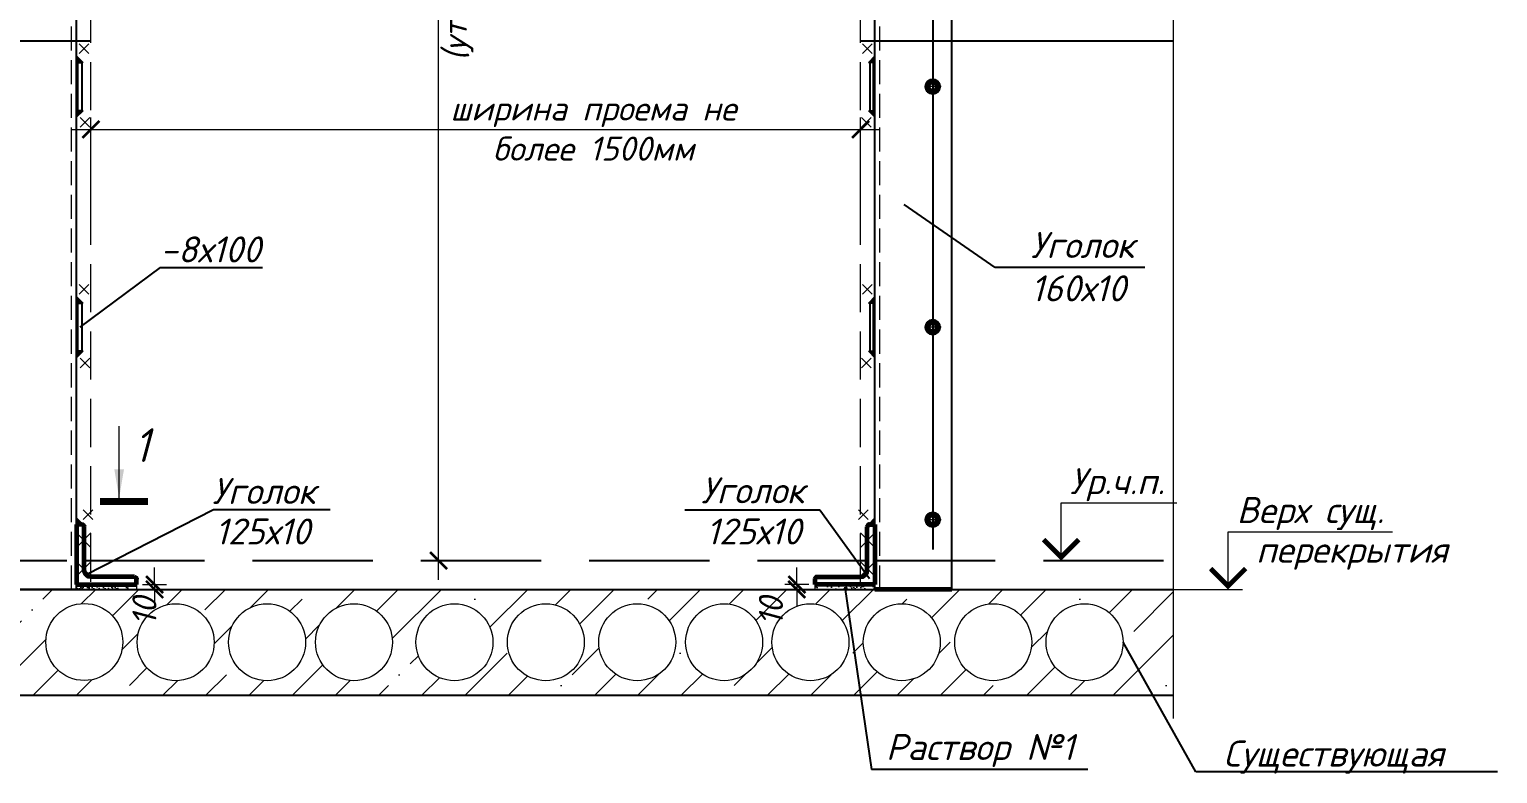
# Model space of a CAD drawing. Header units: millimetres. Extents: x 749182 to 2267578, y 70462 to 311449.
# Drawn here: x 2114152 to 2117205, y 213181 to 214728 of the extents above; entities that cross this region are included whole.
import ezdxf
from ezdxf.enums import TextEntityAlignment as Align

# ---------------------------------------------------------------- set-up
doc = ezdxf.new("R2010")
doc.units = ezdxf.units.MM
for name, pattern in [('GOST2.303 4', [7, 5, -2, 0]), ('ГОСТ 2.303 4', [7, 5, -2, 0]), ('осеваяX2', [4, 2.5, -0.5, 0.5, -0.5])]:
    doc.linetypes.add(name, pattern=pattern)
doc.layers.get('Defpoints').update_dxf_attribs({"color": 255})
for name, color, linetype, lineweight in [('1Стены', 252, 'Continuous', 25), ('монолит', 176, 'Continuous', 50), ('Оси', 165, 'осеваяX2', 13), ('Размер', 7, 'Continuous', 13), ('сварка', 156, 'Continuous', 9), ('штрих', 8, 'Continuous', 5), ('штриховка кирпич', 42, 'Continuous', 5)]:
    doc.layers.add(name, color=color, linetype=linetype, lineweight=lineweight)
doc.layers.add('CS_UNPLOTTED', color=254, linetype='Continuous', plot=False)
doc.layers.add('металл', color=124, linetype='Continuous')
doc.layers.add('Текст', color=7, linetype='Continuous')
doc.styles.add('GOST 2.304_new', font='isocpeur.ttf', dxfattribs={"width": 0.9, "oblique": 15})
doc.styles.add('М2', font='isocpeui.ttf')
doc.dimstyles.new('SPDS', dxfattribs={"dimscale": 25, "dimtxt": 2.5, "dimasz": 1.77, "dimexe": 1.25, "dimexo": 0.625, "dimtad": 1, "dimdec": 0, "dimrnd": 0.001, "dimtxsty": 'GOST 2.304_new', "dimblk": 'ARCHTICK', "dimcen": 2.5, "dimdle": 2, "dimclrt": 256, "dimazin": 2, "dimtfac": 0.75, "dimtdec": 0, "dimtmove": 1, "dimatfit": 3, "dimfxl": 0, "dimtolj": 1, "dimlwd": 9, "dimlwe": 9, "dimarcsym": 0})
doc.dimstyles.new('SPDS 1_20', dxfattribs={"dimscale": 20, "dimtxt": 2.5, "dimasz": 1.77, "dimexe": 1.25, "dimexo": 0.625, "dimtad": 1, "dimdec": 0, "dimrnd": 0.001, "dimtxsty": 'М2', "dimblk": 'ARCHTICK', "dimcen": 2.5, "dimdle": 2, "dimclrt": 256, "dimadec": 0, "dimazin": 2, "dimtfac": 0.75, "dimtdec": 0, "dimtmove": 1, "dimatfit": 3, "dimfxl": 0, "dimtolj": 1, "dimlwd": 9, "dimlwe": 9, "dimarcsym": 0})

# ---------------------------------------------------------------- blocks, each defined once
blk = doc.blocks.new('свар')
at = {"layer": 'сварка', "color": 0, "linetype": 'Continuous', "ltscale": 10}
for p, q in [((10, 10), (-10, -10)), ((-10, 10), (10, -10))]:
    blk.add_line(p, q, dxfattribs=at)
blk = doc.blocks.new('м16')
at = {"layer": 'металл', "lineweight": 30, "ltscale": 20}
for p, q in [((-11, 6.4), (0, 12.7)), ((-11, -6.4), (-11, 6.4)), ((0, 12.7), (11, 6.4)), ((11, 6.4), (11, -6.4)), ((0, -12.7), (-11, -6.4)), ((11, -6.4), (0, -12.7))]:
    blk.add_line(p, q, dxfattribs=at)
blk.add_circle((0, 0), 15, dxfattribs=at)
for radius, start, end in [(10.4, 0, 180), (10.4, 180, 0), (6.92, 0, 180), (6.92, 180, 0)]:
    blk.add_arc((0, 0), radius, start, end, dxfattribs=at)
at = {"layer": 'металл', "linetype": 'Continuous', "lineweight": 25, "ltscale": 20}
blk.add_arc((0, 0), 8, 255, 165, dxfattribs=at)
at = {"layer": 'Оси', "ltscale": 20}
for p, q in [((17, 0), (-17.3, 0)), ((0, 17.3), (0, -17.3))]:
    blk.add_line(p, q, dxfattribs=at)
blk = doc.blocks.new('_ArchTick')
at = {"color": 0, "linetype": 'ByBlock', "const_width": 0.15}
blk.add_lwpolyline([(-0.5, -0.5), (0.5, 0.5)], dxfattribs=at)
blk = doc.blocks.new('*D2956')
at = {"color": 0, "lineweight": 9, "ltscale": 20, "transparency": 16777216}
for p, q in [((2114412.5, 213574.3), (2114412.5, 213609.7)), ((2114387.6, 213574.3), (2114437.5, 213574.3)), ((2114412.5, 213574.3), (2114412.5, 213564.3)), ((2114387.6, 213564.3), (2114437.5, 213564.3)), ((2114412.5, 213564.3), (2114412.5, 213528.9))]:
    blk.add_line(p, q, dxfattribs=at)
at = {"layer": 'Defpoints', "color": 0, "lineweight": 20, "ltscale": 20, "transparency": 16777216}
for p in [(2114375.1, 213574.3), (2114375.1, 213564.3), (2114412.5, 213564.3)]:
    blk.add_point(p, dxfattribs=at)
at = {"color": 0, "lineweight": 9, "ltscale": 20, "transparency": 16777216, "xscale": 35.4, "yscale": 35.4, "zscale": 35.4}
for p, rotation in [((2114412.5, 213574.3), 270), ((2114412.5, 213564.3), 90)]:
    blk.add_blockref('_ArchTick', p, dxfattribs=dict(at, rotation=rotation))
at = {"ltscale": 20, "transparency": 16777216, "insert": (2114391.4, 213518.6), "char_height": 50, "attachment_point": 5, "rotation": 90, "style": 'М2'}
blk.add_mtext('\\A1;10', dxfattribs=at)
blk = doc.blocks.new('*D2958')
at = {"color": 0, "lineweight": 9, "ltscale": 20, "transparency": 16777216}
for p, q in [((2115747.7, 213574.3), (2115747.7, 213609.7)), ((2115772.6, 213574.3), (2115722.7, 213574.3)), ((2115747.7, 213574.3), (2115747.7, 213564.3)), ((2115772.6, 213564.3), (2115722.7, 213564.3)), ((2115747.7, 213564.3), (2115747.7, 213528.9))]:
    blk.add_line(p, q, dxfattribs=at)
at = {"layer": 'Defpoints', "color": 0, "lineweight": 20, "ltscale": 20, "transparency": 16777216}
for p in [(2115785.1, 213574.3), (2115747.7, 213564.3), (2115785.1, 213564.3)]:
    blk.add_point(p, dxfattribs=at)
at = {"color": 0, "lineweight": 9, "ltscale": 20, "transparency": 16777216, "xscale": 35.4, "yscale": 35.4, "zscale": 35.4}
for p, rotation in [((2115747.7, 213574.3), 270), ((2115747.7, 213564.3), 90)]:
    blk.add_blockref('_ArchTick', p, dxfattribs=dict(at, rotation=rotation))
at = {"ltscale": 20, "transparency": 16777216, "insert": (2115693.8, 213518.6), "char_height": 50, "attachment_point": 5, "rotation": 90, "style": 'М2'}
blk.add_mtext('\\A1;10', dxfattribs=at)
blk = doc.blocks.new('*D2968')
at = {"color": 0, "lineweight": 9, "ltscale": 20, "transparency": 16777216}
for p, q in [((2114240.1, 214520.2), (2115920.1, 214520.2)), ((2114280.1, 214321.6), (2114280.1, 214545.2)), ((2115880.1, 214321.6), (2115880.1, 214545.2))]:
    blk.add_line(p, q, dxfattribs=at)
at = {"layer": 'Defpoints', "color": 0, "lineweight": 20, "ltscale": 20, "transparency": 16777216}
for p in [(2115880.1, 214520.2), (2114280.1, 214309.1), (2115880.1, 214309.1)]:
    blk.add_point(p, dxfattribs=at)
at = {"color": 0, "lineweight": 9, "ltscale": 20, "transparency": 16777216, "xscale": 35.4, "yscale": 35.4, "zscale": 35.4, "rotation": 180}
blk.add_blockref('_ArchTick', (2114280.1, 214520.2), dxfattribs=at)
at = {"color": 0, "lineweight": 9, "ltscale": 20, "transparency": 16777216, "xscale": 35.4, "yscale": 35.4, "zscale": 35.4}
blk.add_blockref('_ArchTick', (2115880.1, 214520.2), dxfattribs=at)
at = {"ltscale": 20, "transparency": 16777216, "insert": (2115324.7, 214522.1), "char_height": 50, "width": 621.408, "attachment_point": 5, "style": 'М2'}
blk.add_mtext('\\A1;ширина проема не более 1500мм', dxfattribs=at)
blk = doc.blocks.new('*D2969')
at = {"layer": 'Defpoints', "color": 0, "lineweight": 20, "ltscale": 20, "transparency": 16777216}
for p in [(2115002.8, 215924.3), (2115056.7, 215924.3), (2115056.7, 213624.3)]:
    blk.add_point(p, dxfattribs=at)
at = {"layer": 'Размер', "color": 0, "lineweight": 9, "ltscale": 20, "transparency": 16777216}
for p, q in [((2115002.8, 213584.3), (2115002.8, 215964.3)), ((2115044.2, 215924.3), (2114977.8, 215924.3)), ((2115044.2, 213624.3), (2114977.8, 213624.3))]:
    blk.add_line(p, q, dxfattribs=at)
at = {"layer": 'Размер', "color": 0, "lineweight": 9, "ltscale": 20, "transparency": 16777216, "xscale": 35.4, "yscale": 35.4, "zscale": 35.4}
for p, rotation in [((2115002.8, 215924.3), 90), ((2115002.8, 213624.3), 270)]:
    blk.add_blockref('_ArchTick', p, dxfattribs=dict(at, rotation=rotation))
at = {"layer": 'Размер', "ltscale": 20, "transparency": 16777216, "insert": (2115001.9, 214927.9), "char_height": 50, "width": 670.583, "attachment_point": 5, "rotation": 90, "style": 'М2'}
blk.add_mtext('\\A1;2200 \\P(уточнять по АР)', dxfattribs=at)

msp = doc.modelspace()

# ---------------------------------------------------------------- hatches: boundary and pattern name
at = {"layer": 'Размер', "ltscale": 20}
h = msp.add_hatch(dxfattribs=at)
h.set_pattern_fill('AR-SAND', color=256, scale=0.3)
h.set_pattern_definition([(37.5, (1340232.064, 566326.517), (-0.48000939, 14.68239712), [0, -11.5824, 0, -12.954, 0, -12.3825]), (7.5, (1340232.064, 566326.517), (13.4856985, 21.504753), [0, -6.2484, 0, -10.4394, 0, -4.0005]), (327.5, (1340222.691, 566326.517), (23.7297711, 0.04311554), [0, -3.81, 0, -13.716, 0, -17.907]), (317.5, (1340222.691, 566326.517), (22.90669357, 6.6878797), [0, -1.905, 0, -8.9916, 0, -10.287])])
h.paths.add_polyline_path([(2114375.0647, 213574.2637), (2114280.0647, 213574.2637), (2114280.0647, 213564.2637), (2114375.0647, 213564.2637)])
h.paths.add_polyline_path([(2114280.0647, 213574.2637), (2114250.0647, 213574.2637), (2114250.0647, 213564.2637), (2114280.0647, 213564.2637)])
h = msp.add_hatch(dxfattribs=at)
h.set_pattern_fill('AR-SAND', color=256, scale=0.3)
h.set_pattern_definition([(37.5, (1339432.064, 566326.517), (-0.48000939, 14.68239712), [0, -11.5824, 0, -12.954, 0, -12.3825]), (7.5, (1339432.064, 566326.517), (13.4856985, 21.504753), [0, -6.2484, 0, -10.4394, 0, -4.0005]), (327.5, (1339422.691, 566326.517), (23.7297711, 0.04311554), [0, -3.81, 0, -13.716, 0, -17.907]), (317.5, (1339422.691, 566326.517), (22.90669357, 6.6878797), [0, -1.905, 0, -8.9916, 0, -10.287])])
h.paths.add_polyline_path([(2115785.0943, 213574.2637), (2115880.0943, 213574.2637), (2115880.0943, 213564.2637), (2115785.0943, 213564.2637)])
h.paths.add_polyline_path([(2115880.0943, 213574.2637), (2115910.0943, 213574.2637), (2115910.0943, 213564.2637), (2115880.0943, 213564.2637)])
at = {"layer": 'сварка', "linetype": 'Continuous', "ltscale": 5}
for points in [[(2114250.0746, 214659.3615), (2114250.0746, 214673.0049), (2114263.718, 214659.3615)], [(2115910.0844, 214659.3615), (2115910.0844, 214673.0049), (2115896.441, 214659.3615)], [(2114250.0746, 214559.1659), (2114250.0746, 214545.5224), (2114263.718, 214559.1659)], [(2115910.0844, 214559.1659), (2115910.0844, 214545.5224), (2115896.441, 214559.1659)], [(2114250.0746, 214159.3615), (2114250.0746, 214173.0049), (2114263.718, 214159.3615)], [(2115910.0844, 214159.3615), (2115910.0844, 214173.0049), (2115896.441, 214159.3615)], [(2114250.0746, 214059.1659), (2114250.0746, 214045.5224), (2114263.718, 214059.1659)], [(2115910.0844, 214059.1659), (2115910.0844, 214045.5224), (2115896.441, 214059.1659)], [(2114250.0746, 213699.2637), (2114250.0746, 213712.9071), (2114263.718, 213699.2637)], [(2115910.0844, 213699.2637), (2115910.0844, 213712.9071), (2115896.441, 213699.2637)]]:
    msp.add_hatch(color=0, dxfattribs=at).paths.add_polyline_path(points, flags=0)
at = {"layer": 'штрих', "lineweight": 13, "ltscale": 100}
h = msp.add_hatch(dxfattribs=at)
h.set_pattern_fill('ANSI35', color=256, scale=20)
h.set_pattern_definition([(45, (2054102.42, 214442.12), (-89.80256, 89.80256), []), (45, (2054192.22, 214442.12), (-89.80256, 89.80256), [158.75, -31.75, 0, -31.75])])
h.paths.add_polyline_path([(2116530.1379, 213564.2637), (2113630.0212, 213564.2637), (2113630.0212, 213532.6363, -0.824670524), (2113630.0212, 213375.5638), (2113630.0212, 213344.2637), (2116487.72, 213344.2637), (2116425.832, 213454.5637, -1), (2116265.832, 213454.5637, -1), (2116425.832, 213454.5637), (2116487.72, 213344.2637), (2116530.1379, 213344.2637)])
h.paths.add_polyline_path([(2115305.832, 213454.5637, -1), (2115145.832, 213454.5637, -1)], flags=16)
h.paths.add_polyline_path([(2115495.832, 213454.5637, -1), (2115335.832, 213454.5637, -1)], flags=16)
h.paths.add_polyline_path([(2115115.832, 213454.5637, -1), (2114955.832, 213454.5637, -1)], flags=16)
h.paths.add_polyline_path([(2115676.4468, 213454.5637, -1), (2115516.4468, 213454.5637, -1)], flags=16)
h.paths.add_polyline_path([(2115855.832, 213454.5637, -1), (2115695.832, 213454.5637, -1)], flags=16)
h.paths.add_polyline_path([(2114906.9816, 213454.5637, -1), (2114746.9816, 213454.5637, -1)], flags=16)
h.paths.add_polyline_path([(2114726.3669, 213454.5637, -1), (2114566.3669, 213454.5637, -1)], flags=16)
h.paths.add_polyline_path([(2116045.832, 213454.5637, -1), (2115885.832, 213454.5637, -1)], flags=16)
h.paths.add_polyline_path([(2114536.3669, 213454.5637, -1), (2114376.3669, 213454.5637, -1)], flags=16)
h.paths.add_polyline_path([(2116235.832, 213454.5637, -1), (2116075.832, 213454.5637, -1)], flags=16)
h.paths.add_polyline_path([(2114346.3682, 213455.0273, -1), (2114186.3682, 213455.0273, -1)], flags=16)
h.paths.add_polyline_path([(2114074.785, 213455.0273, -1), (2113914.785, 213455.0273, -1)], flags=16)
h.paths.add_polyline_path([(2113884.7863, 213454.5637, -1), (2113724.7863, 213454.5637, -1)], flags=16)

# ---------------------------------------------------------------- linework, layer by layer
at = {"ltscale": 20}
msp.add_line((2116159.6541, 214233.0868), (2115970.6103, 214364.3818), dxfattribs=at)
at = {"ltscale": 100}
for p, q in [((2114424.2775, 214233.376), (2114257.1036, 214109.2638)), ((2114424.2775, 214233.376), (2114636.6928, 214233.376)), ((2114535.1248, 213729.6366), (2114270.1751, 213594.3642)), ((2114777.3673, 213729.6366), (2114535.1248, 213729.6366)), ((2115514.9074, 213729.614), (2115795.788, 213729.614)), ((2115795.788, 213729.614), (2115898.4894, 213587.1433)), ((2116576.9963, 213185.1509), (2116425.832, 213454.5637)), ((2117204.5004, 213185.1509), (2116576.9963, 213185.1509))]:
    msp.add_line(p, q, dxfattribs=at)
at = {"color": 0, "ltscale": 20}
msp.add_lwpolyline([(2116470.9377, 214233.0868), (2116159.6541, 214233.0868)], dxfattribs=at)
at = {"layer": '1Стены', "color": 0, "linetype": 'ГОСТ 2.303 4', "lineweight": 13, "ltscale": 10}
for p, q in [((2114240.0746, 213564.2637), (2114240.0746, 215954.2637)), ((2115920.0844, 213564.2637), (2115920.0844, 215954.2637))]:
    msp.add_line(p, q, dxfattribs=at)
at = {"layer": '1Стены', "color": 0, "linetype": 'ГОСТ 2.303 4', "lineweight": 13, "ltscale": 20}
for p, q in [((2114280.0746, 213580.2637), (2114280.0746, 215924.2637)), ((2115880.0844, 213580.2637), (2115880.0844, 215924.2637))]:
    msp.add_line(p, q, dxfattribs=at)
at = {"layer": '1Стены', "color": 0, "linetype": 'GOST2.303 4', "ltscale": 50}
for p, q in [((2113630.0212, 213624.2637), (2114250.0746, 213624.2637)), ((2114266.0746, 213624.2637), (2115894.0844, 213624.2637)), ((2115910.0844, 213624.2637), (2116530.1379, 213624.2637))]:
    msp.add_line(p, q, dxfattribs=at)
at = {"layer": '1Стены', "color": 0, "linetype": 'ГОСТ 2.303 4', "lineweight": 13, "ltscale": 50}
msp.add_line((2114250.0746, 213564.2637), (2115910.0746, 213564.2637), dxfattribs=at)
at = {"layer": 'CS_UNPLOTTED', "ltscale": 20}
msp.add_line((2116030.0844, 216472.4027), (2116030.0844, 213647.5273), dxfattribs=at)
at = {"layer": 'CS_UNPLOTTED', "ltscale": 100}
for p, q in [((2113630.0212, 214704.2637), (2114280.0746, 214704.2637)), ((2115880.0844, 214704.2637), (2116530.1379, 214704.2637))]:
    msp.add_line(p, q, dxfattribs=at)
at = {"layer": 'металл', "color": 0, "ltscale": 20}
for p, q in [((2116070.0844, 213564.2637), (2116070.0844, 216154.2637)), ((2114250.0746, 213564.2637), (2114250.0746, 215954.2637)), ((2115910.0844, 213564.2637), (2115910.0844, 215954.2637)), ((2114250.0647, 213564.2637), (2114090.0746, 213564.2637))]:
    msp.add_line(p, q, dxfattribs=at)
at = {"layer": 'металл', "color": 0, "linetype": 'Continuous', "lineweight": 60, "ltscale": 20, "extrusion": (0, 0, -1)}
for p, q in [((2114250.0746, 213699.2637), (2114250.0746, 213574.2637)), ((2114261.4746, 213699.2637), (2114250.0746, 213699.2637)), ((2114266.0746, 213604.2637), (2114266.0746, 213694.6637)), ((2114250.0746, 213574.2637), (2114375.0746, 213574.2637)), ((2114370.4746, 213590.2637), (2114280.0746, 213590.2637)), ((2114375.0746, 213574.2637), (2114375.0746, 213585.6637)), ((2115910.0844, 213574.2637), (2115785.0844, 213574.2637))]:
    msp.add_line(p, q, dxfattribs=at)
at = {"layer": 'металл', "color": 0, "linetype": 'Continuous', "lineweight": 60, "ltscale": 20}
for p, q in [((2115894.0844, 213604.2637), (2115894.0844, 213694.6637)), ((2115898.6844, 213699.2637), (2115910.0844, 213699.2637)), ((2115910.0844, 213699.2637), (2115910.0844, 213574.2637)), ((2115785.0844, 213585.6637), (2115785.0844, 213574.2637)), ((2115789.6844, 213590.2637), (2115880.0844, 213590.2637)), ((2116070.0844, 213564.2637), (2115910.0943, 213564.2637))]:
    msp.add_line(p, q, dxfattribs=at)
at = {"layer": 'металл', "color": 0, "ltscale": 20}
for points in [[(2114253.0837, 214659.2637), (2114261.0837, 214659.2637), (2114261.0837, 214559.2637), (2114253.0837, 214559.2637)], [(2115907.0754, 214659.2637), (2115899.0754, 214659.2637), (2115899.0754, 214559.2637), (2115907.0754, 214559.2637)], [(2114253.0837, 214159.2637), (2114261.0837, 214159.2637), (2114261.0837, 214059.2637), (2114253.0837, 214059.2637)], [(2115907.0754, 214159.2637), (2115899.0754, 214159.2637), (2115899.0754, 214059.2637), (2115907.0754, 214059.2637)]]:
    msp.add_lwpolyline(points, close=True, dxfattribs=at)
at = {"layer": 'металл', "color": 0, "linetype": 'Continuous', "lineweight": 60, "ltscale": 20, "extrusion": (0, 0, -1)}
for centre, radius, start, end in [((-2114261.4746, 213694.6637), 4.6, 90, 180), ((-2114280.0746, 213604.2637), 14, 270, 0), ((-2114370.4746, 213585.6637), 4.6, 90, 180)]:
    msp.add_arc(centre, radius, start, end, dxfattribs=at)
at = {"layer": 'металл', "color": 0, "linetype": 'Continuous', "lineweight": 60, "ltscale": 20}
for centre, radius, start, end in [((2115898.6844, 213694.6637), 4.6, 90, 180), ((2115880.0844, 213604.2637), 14, 270, 0), ((2115789.6844, 213585.6637), 4.6, 90, 180)]:
    msp.add_arc(centre, radius, start, end, dxfattribs=at)
at = {"layer": 'монолит', "color": 0, "lineweight": 25, "ltscale": 100}
for p, q in [((2113630.0212, 213564.2637), (2116530.1379, 213564.2637)), ((2113630.0212, 213564.2637), (2116530.1379, 213564.2637)), ((2113630.0212, 213344.2637), (2116530.1379, 213344.2637))]:
    msp.add_line(p, q, dxfattribs=at)
at = {"layer": 'Размер', "linetype": 'Continuous', "ltscale": 20}
for p, q in [((2114338.855, 213754.0106), (2114338.855, 213903.332)), ((2116297.2805, 213624.2637), (2116297.2805, 213744.2637)), ((2116297.2805, 213744.2637), (2116537.553, 213744.2637)), ((2116644.1933, 213564.2637), (2116644.1933, 213684.2637)), ((2116644.1933, 213684.2637), (2116985.7158, 213684.2637)), ((2116530.1379, 213564.2637), (2116674.1933, 213564.2637))]:
    msp.add_line(p, q, dxfattribs=at)
at = {"layer": 'Размер', "color": 0, "linetype": 'Continuous', "ltscale": 20}
for points, const_width in [([(2114398.855, 213747.0106), (2114298.855, 213747.0106)], 14), ([(2116260.8161, 213667.7992), (2116297.2805, 213631.3347), (2116333.745, 213667.7992)], 10), ([(2116607.7289, 213607.7992), (2116644.1933, 213571.3347), (2116680.6578, 213607.7992)], 10)]:
    msp.add_lwpolyline(points, dxfattribs=dict(at, const_width=const_width))
at = {"layer": 'Размер', "color": 0, "ltscale": 20}
for points in [[(2114250.0647, 213574.2637), (2114375.0647, 213574.2637), (2114375.0647, 213564.2637), (2114250.0647, 213564.2637)], [(2115910.0943, 213574.2637), (2115785.0943, 213574.2637), (2115785.0943, 213564.2637), (2115910.0943, 213564.2637)]]:
    msp.add_lwpolyline(points, close=True, dxfattribs=at)
at = {"layer": 'Размер', "linetype": 'Continuous', "ltscale": 20}
msp.add_solid([(2114338.855, 213754.0106), (2114328.7994, 213814.1007), (2114348.9106, 213814.1007)], dxfattribs=at)
at = {"layer": 'сварка', "color": 0, "linetype": 'Continuous', "ltscale": 5}
for p, q in [((2114250.0746, 214659.3615), (2114250.0746, 214673.0049)), ((2114250.0746, 214673.0049), (2114263.718, 214659.3615)), ((2115910.0844, 214673.0049), (2115896.441, 214659.3615)), ((2115910.0844, 214659.3615), (2115910.0844, 214673.0049)), ((2114263.718, 214659.3615), (2114250.0746, 214659.3615)), ((2115896.441, 214659.3615), (2115910.0844, 214659.3615)), ((2114250.0746, 214559.1659), (2114250.0746, 214545.5224)), ((2114250.0746, 214545.5224), (2114263.718, 214559.1659)), ((2114263.718, 214559.1659), (2114250.0746, 214559.1659)), ((2115910.0844, 214545.5224), (2115896.441, 214559.1659)), ((2115896.441, 214559.1659), (2115910.0844, 214559.1659)), ((2115910.0844, 214559.1659), (2115910.0844, 214545.5224)), ((2114250.0746, 214159.3615), (2114250.0746, 214173.0049)), ((2114250.0746, 214173.0049), (2114263.718, 214159.3615)), ((2114263.718, 214159.3615), (2114250.0746, 214159.3615)), ((2115910.0844, 214173.0049), (2115896.441, 214159.3615)), ((2115896.441, 214159.3615), (2115910.0844, 214159.3615)), ((2115910.0844, 214159.3615), (2115910.0844, 214173.0049)), ((2114250.0746, 214059.1659), (2114250.0746, 214045.5224)), ((2114250.0746, 214045.5224), (2114263.718, 214059.1659)), ((2114263.718, 214059.1659), (2114250.0746, 214059.1659)), ((2115910.0844, 214045.5224), (2115896.441, 214059.1659)), ((2115896.441, 214059.1659), (2115910.0844, 214059.1659)), ((2115910.0844, 214059.1659), (2115910.0844, 214045.5224)), ((2114250.0746, 213699.2637), (2114250.0746, 213712.9071)), ((2114250.0746, 213712.9071), (2114263.718, 213699.2637)), ((2114263.718, 213699.2637), (2114250.0746, 213699.2637)), ((2115910.0844, 213712.9071), (2115896.441, 213699.2637)), ((2115896.441, 213699.2637), (2115910.0844, 213699.2637)), ((2115910.0844, 213699.2637), (2115910.0844, 213712.9071))]:
    msp.add_line(p, q, dxfattribs=at)
at = {"layer": 'сварка', "color": 0, "linetype": 'Continuous', "ltscale": 15}
for p, q in [((2114250.0647, 213699.2637), (2114250.0647, 213574.2637)), ((2115910.0943, 213699.2637), (2115910.0943, 213574.2637)), ((2114250.0647, 213681.7637), (2114280.0647, 213651.7637)), ((2114250.0647, 213651.7637), (2114280.0647, 213681.7637)), ((2115910.0943, 213681.7637), (2115880.0943, 213651.7637)), ((2115910.0943, 213651.7637), (2115880.0943, 213681.7637)), ((2114250.0647, 213621.7637), (2114280.0647, 213591.7637)), ((2114250.0647, 213591.7637), (2114280.0647, 213621.7637)), ((2115910.0943, 213621.7637), (2115880.0943, 213591.7637)), ((2115910.0943, 213591.7637), (2115880.0943, 213621.7637))]:
    msp.add_line(p, q, dxfattribs=at)
at = {"layer": 'Текст', "ltscale": 20}
for p in [(2115847.5943, 213569.2637), (2116352.6475, 213189.7459)]:
    msp.add_line(p, (2115902.854, 213189.7459), dxfattribs=at)
at = {"layer": 'штрих', "ltscale": 100}
for centre in [(2114266.3682, 213455.0273), (2114266.3682, 213455.0273), (2114456.3669, 213454.5637), (2114456.3669, 213454.5637), (2114646.3669, 213454.5637), (2114646.3669, 213454.5637), (2114826.9816, 213454.5637), (2115035.832, 213454.5637), (2115225.832, 213454.5637), (2115415.832, 213454.5637), (2115596.4468, 213454.5637), (2115775.832, 213454.5637), (2115965.832, 213454.5637), (2116155.832, 213454.5637), (2116345.832, 213454.5637)]:
    msp.add_circle(centre, 80, dxfattribs=at)
at = {"layer": 'штриховка кирпич', "color": 0, "linetype": 'Continuous', "ltscale": 15}
msp.add_lwpolyline([(2116530.1379, 216842.5118), (2116530.1379, 215303.0387), (2116586.3879, 215289.9137), (2116393.8879, 215263.6637), (2116530.1379, 215250.5387), (2116530.1379, 213296.1996)], dxfattribs=at)

# ---------------------------------------------------------------- block references
at = {"layer": 'Размер', "color": 0, "xscale": -1, "rotation": 89.99999999762781}
for p in [(2114265.83, 214687.9941), (2114267.8336, 214535.12), (2114265.83, 214187.9941), (2114267.8336, 214035.12), (2114274.2489, 213719.4773)]:
    msp.add_blockref('свар', p, dxfattribs=at)
at = {"layer": 'Размер', "color": 0, "rotation": 270.0000000023722}
for p in [(2115894.3291, 214687.9941), (2115892.3254, 214535.12), (2115894.3291, 214187.9941), (2115892.3254, 214035.12), (2115885.9101, 213719.4773)]:
    msp.add_blockref('свар', p, dxfattribs=at)
at = {"layer": 'Размер', "rotation": 270.0000000001111}
for p in [(2116030.0844, 214609.2637), (2116030.0844, 214109.2637), (2116030.0844, 213709.2637)]:
    msp.add_blockref('м16', p, dxfattribs=at)

# ---------------------------------------------------------------- texts
at = {"color": 0, "ltscale": 20, "insert": (2116234.0306, 214307.0868), "char_height": 54, "width": 274.710988, "attachment_point": 1, "style": 'М2'}
msp.add_mtext('Уголок 160х10', dxfattribs=at)
at = {"layer": 'Размер', "linetype": 'Continuous', "ltscale": 20, "style": 'GOST 2.304_new', "oblique": 15, "width": 0.9}
msp.add_text('1', height=70, dxfattribs=at).set_placement((2114369.7767, 213829.1341))
at = {"layer": 'Текст', "ltscale": 20, "style": 'М2'}
for s, p in [('-8х100', (2114424.2775, 214243.9459)), ('Ур.ч.п.', (2116315.2805, 213762.2637)), ('Уголок', (2114532.2091, 213741.8704)), ('Уголок', (2115548.3827, 213743.2227)), ('Верх сущ.', (2116662.1933, 213702.2637)), ('125х10', (2114537.9798, 213657.7303)), ('125х10', (2115559.0919, 213657.7303)), ('Раствор №1', (2115932.854, 213209.7459)), ('Существующая', (2116634.468, 213196.1741))]:
    msp.add_text(s, height=54, dxfattribs=at).set_placement(p)
msp.add_text('перекрытия', height=54, dxfattribs=at).set_placement((2116702.5664, 213673.8708), align=Align.TOP_LEFT)

# ---------------------------------------------------------------- dimensions: what is measured, and where the dimension line sits
at = {"ltscale": 20}
dim = msp.add_linear_dim(base=(2115880.0844, 214520.2068), p1=(2114280.0746, 214309.0559), p2=(2115880.0844, 214309.0559), text='ширина проема не более 1500мм', dimstyle='SPDS', override={"dimscale": 20, "dimtxsty": 'М2', "dimfxl": 1.25, "dimtfill": 0, "dimarcsym": 1}, dxfattribs=at)
dim.commit()
dim.dimension.update_dxf_attribs({"geometry": '*D2968', "text_midpoint": (2115324.6781, 214442.9573), "dimtype": 160})
for base, p1, p2, picture, middle in [((2114412.4795, 213564.2637), (2114375.0746, 213574.2637), (2114375.0746, 213564.2637), '*D2956', (2114428.8785, 213518.6012)), ((2115747.6795, 213564.2637), (2115785.0844, 213574.2637), (2115785.0844, 213564.2637), '*D2958', (2115731.2805, 213518.6012))]:
    dim = msp.add_linear_dim(base=base, p1=p1, p2=p2, angle=90, dimstyle='SPDS', override={"dimscale": 20, "dimtxsty": 'М2', "dimfxl": 1.25, "dimtfill": 0, "dimarcsym": 1}, dxfattribs=at)
    dim.commit()
    dim.dimension.update_dxf_attribs({"geometry": picture, "text_midpoint": middle, "dimtype": 160})
at = {"layer": 'Размер', "ltscale": 20}
dim = msp.add_linear_dim(base=(2115002.776, 215924.2637), p1=(2115056.6827, 213624.2637), p2=(2115056.6827, 215924.2637), angle=90, text='2200 \\P(уточнять по АР)', dimstyle='SPDS 1_20', override={"dimtxsty": 'М2'}, dxfattribs=at)
dim.commit()
dim.dimension.update_dxf_attribs({"geometry": '*D2969', "text_midpoint": (2115091.0984, 214927.8978), "dimtype": 160})

doc.saveas('drawing.dxf')
